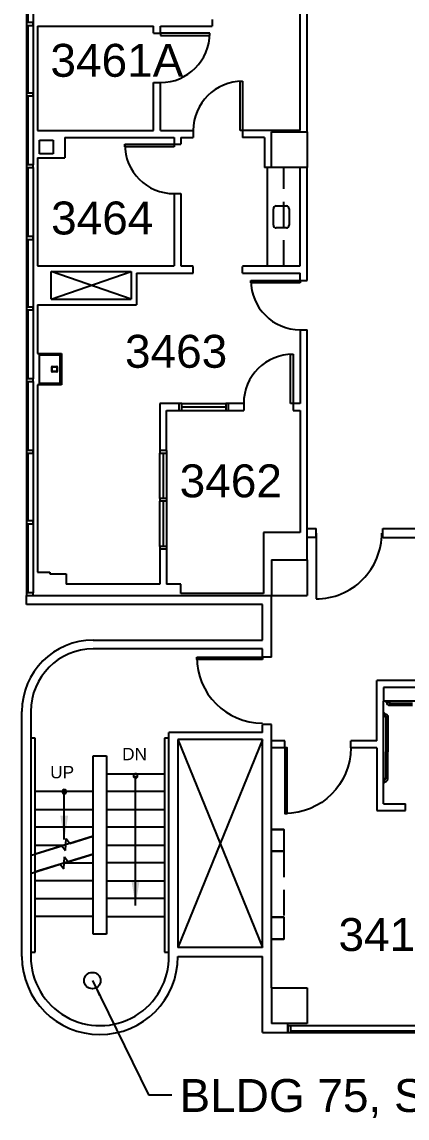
# Model space of a CAD drawing. Extents: x 338 to 7662, y 1527 to 4766.
# Drawn here: x 4464 to 4745, y 1650 to 2449 of the extents above; entities that cross this region are included whole.
import ezdxf

# ---------------------------------------------------------------- set-up
doc = ezdxf.new("R2010")
doc.units = 0
doc.header["$LTSCALE"] = 150
doc.header["$MEASUREMENT"] = 0
doc.linetypes.add('HIDDEN2', pattern=[0.1875, 0.125, -0.0625])
doc.layers.get('0').update_dxf_attribs({"linetype": 'CONTINUOUS'})
for name, color, linetype in [('A-ANNO-TEXT', 4, 'CONTINUOUS'), ('A-ANNO-TEXT-STAIR', 4, 'CONTINUOUS'), ('A-ANNO-TX192', 4, 'CONTINUOUS'), ('A-COLS', 5, 'CONTINUOUS'), ('A-COLS-Exst', 43, 'CONTINUOUS'), ('A-DOOR', 2, 'CONTINUOUS'), ('A-DOOR-NEW', 2, 'CONTINUOUS'), ('A-EQPM-EXST', 43, 'CONTINUOUS'), ('A-FLOR-CASE', 3, 'CONTINUOUS'), ('A-FLOR-CASE-UPPR', 3, 'HIDDEN2'), ('A-FLOR-PFIX', 2, 'CONTINUOUS'), ('A-FLOR-STRS', 2, 'CONTINUOUS'), ('A-GLAZ', 2, 'CONTINUOUS'), ('A-GLAZ-EXST', 43, 'CONTINUOUS'), ('A-GLAZ-SILL', 1, 'CONTINUOUS'), ('A-SHFT', 1, 'CONTINUOUS'), ('A-WALL-FULL', 6, 'CONTINUOUS')]:
    doc.layers.add(name, color=color, linetype=linetype)
doc.styles.add('ARIAL', font='arial.ttf')
doc.styles.get("Standard").update_dxf_attribs({"font": 'simplex'})
doc.dimstyles.new('DIM-96', dxfattribs={"dimscale": 96, "dimtxt": 0.18, "dimasz": 0.18, "dimexe": 0.18, "dimexo": 0.0625, "dimgap": 0.09, "dimtad": 0, "dimtih": 1, "dimtoh": 1, "dimdec": 4, "dimzin": 0, "dimdsep": 46, "dimlunit": 4, "dimtxsty": 'Standard', "dimcen": 0.09, "dimadec": 0, "dimazin": 0, "dimtfac": 1, "dimtdec": 4, "dimtofl": 0, "dimtmove": 2, "dimatfit": 3, "dimfxl": 1, "dimtolj": 1, "dimtzin": 0, "dimarcsym": 0})
doc.dimstyles.new('DIM1-4', dxfattribs={"dimscale": 48, "dimtxt": 0.09375, "dimasz": 0.125, "dimexe": 0.125, "dimexo": 0.09375, "dimgap": 0, "dimtad": 1, "dimdec": 4, "dimzin": 7, "dimdsep": 46, "dimlunit": 4, "dimtxsty": 'Standard', "dimcen": 2.25, "dimdle": 1.5, "dimadec": 0, "dimazin": 0, "dimtfac": 1, "dimtdec": 4, "dimtix": 1, "dimtofl": 0, "dimtmove": 2, "dimatfit": 3, "dimfxl": 1, "dimtolj": 1, "dimtzin": 0, "dimarcsym": 0})

# ---------------------------------------------------------------- blocks, each defined once
blk = doc.blocks.new('*U75')
for p, q in [((0, 0), (0, -5)), ((48, 0), (48, -5))]:
    blk.add_line(p, q)
blk.add_lwpolyline([(0, 0), (0, 48), (1.75, 48), (1.75, 0)], close=True)
blk.add_arc((0, 0), 48, 0, 90)

msp = doc.modelspace()

# ---------------------------------------------------------------- linework, layer by layer
at = {"layer": 'A-ANNO-TEXT', "linetype": 'Continuous'}
for p, q in [((4498.86, 1850.27), (4516, 1855.57)), ((4470.88, 1841.61), (4493.13, 1848.49)), ((4493.13, 1848.49), (4495.78, 1845)), ((4495.78, 1845), (4496.21, 1853.76)), ((4496.21, 1853.76), (4498.86, 1850.27)), ((4494.65, 1831.62), (4495.1, 1840.38)), ((4495.1, 1840.38), (4497.74, 1836.88)), ((4497.74, 1836.88), (4516, 1842.5)), ((4470.88, 1828.62), (4492.01, 1835.12)), ((4492.01, 1835.12), (4494.65, 1831.62))]:
    msp.add_line(p, q, dxfattribs=at)
at = {"layer": 'A-ANNO-TEXT'}
for centre, start, end in [((4546.88, 1899.5), 90, 270), ((4546.88, 1899.5), 270, 90), ((4494.88, 1888), 90, 270), ((4494.88, 1888), 270, 90)]:
    msp.add_arc(centre, 1.5, start, end, dxfattribs=at)
at = {"layer": 'A-COLS'}
for p, q in [((4646, 2369), (4672, 2369)), ((4646, 2343), (4646, 2369)), ((4672, 2343), (4646, 2343)), ((4646, 2057), (4672, 2057)), ((4646, 1745), (4646, 1719)), ((4646, 1745), (4672, 1745)), ((4672, 1745), (4672, 1719)), ((4672, 1745), (4672, 1719)), ((4672, 1719), (4646, 1719))]:
    msp.add_line(p, q, dxfattribs=at)
at = {"layer": 'A-COLS', "linetype": 'Continuous'}
for p, q in [((4672, 2369), (4672, 2343)), ((4646, 2057), (4646, 2031)), ((4672, 2057), (4672, 2031)), ((4646, 2031), (4672, 2031))]:
    msp.add_line(p, q, dxfattribs=at)
at = {"layer": 'A-COLS-Exst'}
for p, q in [((4646, 1745), (4672, 1745)), ((4672, 1745), (4672, 1719))]:
    msp.add_line(p, q, dxfattribs=at)
at = {"layer": 'A-DOOR'}
for p, q in [((4565, 2441), (4565, 2439.25)), ((4601, 2441), (4565, 2441)), ((4565, 2439.25), (4601, 2439.25)), ((4601, 2439.25), (4601, 2441)), ((4623.25, 2370), (4623.25, 2406)), ((4623.25, 2406), (4625, 2406)), ((4625, 2406), (4625, 2370)), ((4625, 2370), (4623.25, 2370)), ((4539, 2358.25), (4539, 2360)), ((4539, 2360), (4575, 2360)), ((4575, 2358.25), (4539, 2358.25)), ((4575, 2360), (4575, 2358.25)), ((4631, 2259), (4631, 2260.75)), ((4631, 2260.75), (4667, 2260.75)), ((4667, 2259), (4631, 2259)), ((4667, 2260.75), (4667, 2259)), ((4660, 2171), (4660, 2207)), ((4660, 2207), (4661.75, 2207)), ((4661.75, 2207), (4661.75, 2171)), ((4661.75, 2171), (4660, 2171)), ((4678.5, 2076.5), (4678.5, 2028.5)), ((4591.5, 1984.25), (4591.5, 1986)), ((4591.5, 1986), (4639.5, 1986)), ((4639.5, 1984.25), (4591.5, 1984.25)), ((4639.5, 1986), (4639.5, 1984.25))]:
    msp.add_line(p, q, dxfattribs=at)
for centre, radius, start, end in [((4565, 2441), 36, 270, 0), ((4625, 2370), 36, 90, 180), ((4575, 2360), 36, 180, 270), ((4667, 2260.75), 36, 180, 270), ((4661.75, 2171), 36, 90, 180), ((4639.5, 1986), 48, 180, 270)]:
    msp.add_arc(centre, radius, start, end, dxfattribs=at)
msp.add_ellipse((4678.5, 2076.5), major_axis=(-33.94, 33.94), ratio=1, start_param=2.356194, end_param=3.926991, dxfattribs=at)
at = {"layer": 'A-EQPM-EXST'}
for p, q in [((4655, 1860.5), (4646, 1860.5)), ((4646, 1860.5), (4655, 1860.5)), ((4646, 1844.5), (4646, 1860.5)), ((4646, 1860.5), (4655, 1860.5)), ((4646, 1844.5), (4646, 1860.5)), ((4646, 1780.5), (4646, 1796.5)), ((4646, 1780.5), (4646, 1796.5)), ((4646, 1780.5), (4646, 1796.5)), ((4646, 1780.5), (4655, 1780.5)), ((4655, 1780.5), (4646, 1780.5)), ((4646, 1780.5), (4655, 1780.5))]:
    msp.add_line(p, q, dxfattribs=at)
at = {"layer": 'A-FLOR-CASE'}
for p, q in [((4643, 2271.25), (4643, 2343)), ((4655, 1844.5), (4646, 1844.5)), ((4646, 1844.5), (4655, 1844.5)), ((4646, 1844.5), (4655, 1844.5)), ((4646, 1796.5), (4655, 1796.5)), ((4655, 1796.5), (4646, 1796.5)), ((4655, 1796.5), (4646, 1796.5)), ((4655, 1796.5), (4646, 1796.5)), ((4646, 1796.5), (4655, 1796.5))]:
    msp.add_line(p, q, dxfattribs=at)
for points in [[(4646, 1860.5), (4655, 1860.5), (4655, 1844.5), (4646, 1844.5)], [(4646, 1860.5), (4655, 1860.5), (4655, 1844.5), (4646, 1844.5)], [(4646, 1796.5), (4655, 1796.5), (4655, 1780.5), (4646, 1780.5)], [(4646, 1796.5), (4655, 1796.5), (4655, 1780.5), (4646, 1780.5)]]:
    msp.add_lwpolyline(points, close=True, dxfattribs=at)
at = {"layer": 'A-FLOR-CASE-UPPR'}
msp.add_line((4655, 2271.25), (4655, 2343), dxfattribs=at)
msp.add_lwpolyline([(4655, 1844.5), (4655, 1796.5)], dxfattribs=at)
at = {"layer": 'A-FLOR-PFIX'}
for p, q in [((4647.42, 2301), (4647.42, 2313)), ((4649.42, 2315), (4656.92, 2315)), ((4658.92, 2313), (4658.92, 2301)), ((4656.92, 2299), (4649.42, 2299))]:
    msp.add_line(p, q, dxfattribs=at)
for points in [[(4729.32, 1954), (4729.32, 1953.5), (4729.57, 1953.25), (4732.07, 1953.25), (4732.32, 1953.5), (4732.32, 1954)], [(4727.82, 1945.5), (4728.32, 1945.5), (4728.57, 1945.25), (4728.57, 1942.75), (4728.32, 1942.5), (4727.82, 1942.5)], [(4727.82, 1894.5), (4728.32, 1894.5), (4728.57, 1894.75), (4728.57, 1897.25), (4728.32, 1897.5), (4727.82, 1897.5)]]:
    msp.add_lwpolyline(points, dxfattribs=at)
for points in [[(4730.07, 1953.25), (4730.07, 1953, 0.414214), (4732.07, 1951), (4748.82, 1951)], [(4731.57, 1953.25), (4731.57, 1953, 0.414214), (4732.07, 1952.5), (4748.82, 1952.5)], [(4728.57, 1944.75), (4728.82, 1944.75, -0.414214), (4730.82, 1942.75), (4730.82, 1917)], [(4728.57, 1943.25), (4728.82, 1943.25, -0.414214), (4729.32, 1942.75), (4729.32, 1917)], [(4728.57, 1896.75), (4728.82, 1896.75, 0.414214), (4729.32, 1897.25), (4729.32, 1917)], [(4728.57, 1895.25), (4728.82, 1895.25, 0.414214), (4730.82, 1897.25), (4730.82, 1917)]]:
    msp.add_lwpolyline(points, format="xyb", dxfattribs=at)
for centre, start, end in [((4649.42, 2313), 90, 180), ((4656.92, 2313), 0, 90), ((4649.42, 2301), 180, 270), ((4656.92, 2301), 270, 0)]:
    msp.add_arc(centre, 2, start, end, dxfattribs=at)
at = {"layer": 'A-FLOR-STRS'}
for p, q in [((4473.75, 1927), (4470.5, 1927)), ((4473.75, 1771), (4473.75, 1927)), ((4568, 1927), (4568, 1771)), ((4571.25, 1927), (4568, 1927)), ((4525.75, 1901), (4568, 1901)), ((4516, 1888), (4473.75, 1888)), ((4568, 1888), (4525.75, 1888)), ((4473.75, 1875), (4516, 1875)), ((4525.75, 1875), (4568, 1875)), ((4516, 1862), (4473.75, 1862)), ((4516, 1855.5), (4473.75, 1842.5)), ((4568, 1862), (4525.75, 1862)), ((4473.75, 1849), (4494.88, 1849)), ((4525.75, 1849), (4568, 1849)), ((4516, 1842.5), (4473.75, 1829.5)), ((4494.88, 1836), (4516, 1836)), ((4568, 1836), (4525.75, 1836)), ((4516, 1823), (4473.75, 1823)), ((4525.75, 1823), (4568, 1823)), ((4473.75, 1810), (4516, 1810)), ((4568, 1810), (4525.75, 1810)), ((4516, 1797), (4473.75, 1797)), ((4525.75, 1797), (4568, 1797)), ((4470.5, 1771), (4473.75, 1771)), ((4568, 1771), (4571.25, 1771))]:
    msp.add_line(p, q, dxfattribs=at)
at = {"layer": 'A-GLAZ'}
for p, q in [((4468.24, 2499), (4468.24, 2448.67)), ((4472.24, 2448.67), (4467.24, 2448.67)), ((4467.24, 2448.67), (4467.24, 2446.67)), ((4467.24, 2446.67), (4472.24, 2446.67)), ((4468.24, 2446.67), (4468.24, 2397.33)), ((4472.24, 2446.67), (4472.24, 2448.67)), ((4472.24, 2397.33), (4467.24, 2397.33)), ((4467.24, 2397.33), (4467.24, 2395.33)), ((4467.24, 2395.33), (4472.24, 2395.33)), ((4468.24, 2395.33), (4468.24, 2345)), ((4472.24, 2395.33), (4472.24, 2397.33)), ((4472.24, 2345), (4467.24, 2345)), ((4467.24, 2345), (4467.24, 2343)), ((4467.24, 2343), (4472.24, 2343)), ((4468.24, 2343), (4468.24, 2292.67)), ((4472.24, 2343), (4472.24, 2345)), ((4472.24, 2292.67), (4467.24, 2292.67)), ((4467.24, 2292.67), (4467.24, 2290.67)), ((4467.24, 2290.67), (4472.24, 2290.67)), ((4468.24, 2290.67), (4468.24, 2241.33)), ((4472.24, 2290.67), (4472.24, 2292.67)), ((4472.24, 2241.33), (4467.24, 2241.33)), ((4467.24, 2241.33), (4467.24, 2239.33)), ((4467.24, 2239.33), (4472.24, 2239.33)), ((4468.24, 2239.33), (4468.24, 2189)), ((4472.24, 2239.33), (4472.24, 2241.33)), ((4472.24, 2189), (4467.24, 2189)), ((4467.24, 2189), (4467.24, 2187)), ((4467.24, 2187), (4472.24, 2187)), ((4468.24, 2187), (4468.24, 2136.67)), ((4472.24, 2187), (4472.24, 2189)), ((4580.75, 2168.5), (4612.75, 2168.5)), ((4472.24, 2136.67), (4467.24, 2136.67)), ((4467.24, 2136.67), (4467.24, 2134.67)), ((4467.24, 2134.67), (4472.24, 2134.67)), ((4468.24, 2134.67), (4468.24, 2085.33)), ((4472.24, 2134.67), (4472.24, 2136.67)), ((4567, 2134.75), (4567, 2101.75)), ((4567, 2099.75), (4567, 2066.75)), ((4472.24, 2085.33), (4467.24, 2085.33)), ((4467.24, 2085.33), (4467.24, 2083.33)), ((4467.24, 2083.33), (4472.24, 2083.33)), ((4468.24, 2083.33), (4468.24, 2033)), ((4472.24, 2083.33), (4472.24, 2085.33)), ((4472.24, 2033), (4467.24, 2033)), ((4467.24, 2033), (4467.24, 2031)), ((4467.24, 2031), (4472.24, 2031)), ((4472.24, 2031), (4472.24, 2033)), ((4657.87, 1717.5), (4659.87, 1717.5)), ((4657.87, 1712.5), (4657.87, 1717.5)), ((4657.87, 1712.5), (4659.87, 1712.5)), ((4659.87, 1717.5), (4659.87, 1712.5)), ((4659.87, 1713.5), (4813.87, 1713.5))]:
    msp.add_line(p, q, dxfattribs=at)
at = {"layer": 'A-GLAZ', "linetype": 'Continuous'}
for p, q in [((4578.75, 2166), (4578.75, 2171)), ((4580.75, 2171), (4578.75, 2171)), ((4578.75, 2166), (4580.75, 2166)), ((4580.75, 2166), (4580.75, 2171)), ((4612.75, 2171), (4612.75, 2166)), ((4614.75, 2171), (4612.75, 2171)), ((4612.75, 2166), (4614.75, 2166)), ((4614.75, 2166), (4614.75, 2171)), ((4569.5, 2136.75), (4564.5, 2136.75)), ((4564.5, 2136.75), (4564.5, 2134.75)), ((4564.5, 2134.75), (4569.5, 2134.75)), ((4569.5, 2136.75), (4569.5, 2134.75)), ((4569.5, 2101.75), (4564.5, 2101.75)), ((4564.5, 2101.75), (4564.5, 2099.75)), ((4569.5, 2099.75), (4564.5, 2099.75)), ((4569.5, 2101.75), (4569.5, 2099.75)), ((4569.5, 2066.75), (4564.5, 2066.75)), ((4564.5, 2066.75), (4564.5, 2064.75)), ((4569.5, 2064.75), (4564.5, 2064.75)), ((4569.5, 2066.75), (4569.5, 2064.75))]:
    msp.add_line(p, q, dxfattribs=at)
at = {"layer": 'A-GLAZ-EXST'}
msp.add_line((4657.87, 1717.5), (4657.87, 1712.5), dxfattribs=at)
at = {"layer": 'A-GLAZ-SILL'}
for p, q in [((4467.24, 2499), (4467.24, 2345)), ((4472.24, 2499), (4472.24, 2345)), ((4467.24, 2343), (4467.24, 2189)), ((4472.24, 2343), (4472.24, 2189)), ((4467.24, 2187), (4467.24, 2033)), ((4472.24, 2187), (4472.24, 2033)), ((4580.75, 2171), (4612.75, 2171)), ((4580.75, 2166), (4612.75, 2166)), ((4564.5, 2101.75), (4564.5, 2134.75)), ((4569.5, 2134.75), (4569.5, 2101.75)), ((4564.5, 2066.75), (4564.5, 2099.75)), ((4569.5, 2099.75), (4569.5, 2066.75)), ((4659.87, 1717.5), (4813.87, 1717.5)), ((4659.87, 1712.5), (4813.87, 1712.5))]:
    msp.add_line(p, q, dxfattribs=at)
at = {"layer": 'A-SHFT'}
for p, q in [((4485.25, 2247), (4543.75, 2267.25)), ((4543.75, 2247), (4485.25, 2267.25)), ((4577.75, 1926), (4639.5, 1774.25)), ((4639.5, 1926), (4577.75, 1774.25))]:
    msp.add_line(p, q, dxfattribs=at)
at = {"layer": 'A-WALL-FULL'}
for p, q in [((4667, 2370), (4667, 2578)), ((4672, 2369), (4672, 2578)), ((4475.25, 2446), (4560, 2446)), ((4475.25, 2446), (4475.25, 2370)), ((4560, 2441), (4560, 2446)), ((4565, 2446), (4602.75, 2446)), ((4565, 2441), (4565, 2446)), ((4602.75, 2451), (4602.75, 2446)), ((4560, 2441), (4565, 2441)), ((4560, 2370), (4560, 2405)), ((4560, 2405), (4565, 2405)), ((4565, 2370), (4565, 2405)), ((4475.25, 2370), (4560, 2370)), ((4565, 2370), (4589, 2370)), ((4589, 2370), (4589, 2365)), ((4667, 2370), (4625, 2370)), ((4625, 2370), (4625, 2365)), ((4476.75, 2353), (4476.75, 2363)), ((4476.75, 2363), (4486.75, 2363)), ((4486.75, 2363), (4486.75, 2353)), ((4495.25, 2365), (4575, 2365)), ((4495.25, 2365), (4495.25, 2350)), ((4575, 2365), (4575, 2360)), ((4575, 2360), (4580, 2360)), ((4580, 2365), (4580, 2360)), ((4580, 2365), (4589, 2365)), ((4641, 2365), (4625, 2365)), ((4641, 2365), (4641, 2343)), ((4475.25, 2350), (4475.25, 2271.25)), ((4475.25, 2350), (4495.25, 2350)), ((4486.75, 2353), (4476.75, 2353)), ((4646, 2343), (4641, 2343)), ((4667, 2271.25), (4667, 2343)), ((4672, 2260.75), (4672, 2343)), ((4575, 2324), (4575, 2271.25)), ((4575, 2324), (4580, 2324)), ((4580, 2324), (4580, 2271.25)), ((4475.25, 2271.25), (4575, 2271.25)), ((4580, 2271.25), (4589, 2271.25)), ((4589, 2266), (4589, 2271)), ((4625, 2271.25), (4667, 2271.25)), ((4625, 2266), (4625, 2271)), ((4485.25, 2247), (4485.25, 2267.25)), ((4485.25, 2267.25), (4543.75, 2267.25)), ((4543.75, 2267.25), (4543.75, 2247)), ((4547.5, 2266), (4547.5, 2243)), ((4547.5, 2266), (4589, 2266)), ((4625, 2266), (4667, 2266)), ((4667, 2260.75), (4667, 2266)), ((4667, 2260.75), (4672, 2260.75)), ((4485.25, 2247), (4543.75, 2247)), ((4475.25, 2243), (4475.25, 2207.38)), ((4475.25, 2243), (4547.5, 2243)), ((4667, 2224.75), (4672, 2224.75)), ((4667, 2224.75), (4667, 2171)), ((4672, 2057), (4672, 2224.75)), ((4475.25, 2207.38), (4492.75, 2207.38)), ((4476.75, 2185.62), (4476.75, 2206.38)), ((4476.75, 2206.38), (4491.75, 2206.38)), ((4491.75, 2206.38), (4491.75, 2185.62)), ((4492.75, 2207.38), (4492.75, 2184.62)), ((4486, 2198), (4489.5, 2198)), ((4485.75, 2194.25), (4485.75, 2197.75)), ((4486, 2194.5), (4486, 2197.5)), ((4489.5, 2194), (4486, 2194)), ((4486.25, 2197.75), (4489.25, 2197.75)), ((4489.25, 2194.25), (4486.25, 2194.25)), ((4489.5, 2197.5), (4489.5, 2194.5)), ((4489.75, 2197.75), (4489.75, 2194.25)), ((4492.75, 2184.62), (4475.25, 2184.62)), ((4475.25, 2184.62), (4475.25, 2048.12)), ((4491.75, 2185.62), (4476.75, 2185.62)), ((4578.75, 2171), (4564.5, 2171)), ((4564.5, 2171), (4564.5, 2136.75)), ((4569.5, 2166), (4578.75, 2166)), ((4569.5, 2136.75), (4569.5, 2166)), ((4625.75, 2171), (4614.75, 2171)), ((4614.75, 2166), (4625.75, 2166)), ((4625.75, 2171), (4625.75, 2166)), ((4667, 2171), (4661.75, 2171)), ((4661.75, 2171), (4661.75, 2166)), ((4661.75, 2166), (4667, 2166)), ((4667, 2166), (4667, 2077)), ((4672, 2079.75), (4678.5, 2079.75)), ((4678.5, 2073.25), (4678.5, 2079.75)), ((4727.25, 2073.25), (4727.25, 2079.75)), ((4727.25, 2079.75), (4759.75, 2079.75)), ((4667, 2077), (4640.13, 2077)), ((4640.13, 2077), (4640.13, 2032.38)), ((4678.5, 2073.25), (4672, 2073.25)), ((4727.25, 2073.25), (5240.25, 2073.25)), ((4564.5, 2064.75), (4564.5, 2039.25)), ((4569.5, 2064.75), (4569.5, 2039.25)), ((4475.25, 2048.12), (4484.25, 2048.12)), ((4484.25, 2048.12), (4484.25, 2046.88)), ((4484.25, 2046.88), (4496.25, 2046.88)), ((4496.25, 2046.88), (4496.25, 2039.25)), ((4564.5, 2039.25), (4496.25, 2039.25)), ((4579.88, 2039.25), (4569.5, 2039.25)), ((4579.88, 2032.38), (4579.88, 2039.25)), ((4467.24, 2031), (4646, 2031)), ((4467.25, 2024.5), (4467.25, 2031)), ((4640.13, 2032.38), (4579.88, 2032.38)), ((4646, 1986), (4646, 2031)), ((4639.5, 2024.5), (4467.25, 2024.5)), ((4639.5, 1998.5), (4639.5, 2024.5)), ((4516, 1998.5), (4639.5, 1998.5)), ((4639.5, 1992), (4516, 1992)), ((4639.5, 1986), (4639.5, 1992)), ((4646, 1986), (4639.5, 1986)), ((4870.55, 1969), (4722.82, 1969)), ((4722.82, 1925), (4722.82, 1969)), ((4795.42, 1964), (4727.82, 1964)), ((4727.82, 1964), (4727.82, 1954)), ((4795.42, 1954), (4727.82, 1954)), ((4727.82, 1879.23), (4727.82, 1954)), ((4464, 1767.75), (4464, 1946.5)), ((4470.5, 1946.5), (4470.5, 1767.75)), ((4646, 1937), (4639.5, 1937)), ((4639.5, 1931), (4639.5, 1937)), ((4646, 1745), (4646, 1937)), ((4571.25, 1768.57), (4571.25, 1931)), ((4639.5, 1931), (4571.25, 1931)), ((4577.75, 1926), (4577.75, 1774.25)), ((4639.5, 1926), (4577.75, 1926)), ((4639.5, 1774.25), (4639.5, 1926)), ((4655.82, 1925), (4646, 1925)), ((4655.82, 1920), (4646, 1920)), ((4722.82, 1925), (4703.82, 1925)), ((4722.82, 1920), (4703.82, 1920)), ((4722.82, 1920), (4722.82, 1874.23)), ((4516, 1914), (4525.75, 1914)), ((4516, 1784), (4516, 1914)), ((4525.75, 1914), (4525.75, 1784)), ((4727.82, 1879.23), (4743.82, 1879.23)), ((4743.82, 1874.23), (4743.82, 1879.23)), ((4722.82, 1874.23), (4743.82, 1874.23)), ((4525.75, 1784), (4516, 1784)), ((4639.5, 1774.25), (4577.75, 1774.25)), ((4577.76, 1767.75), (4639.5, 1767.75)), ((4639.5, 1712.5), (4639.5, 1767.75)), ((4639.5, 1712.5), (4657.87, 1712.5))]:
    msp.add_line(p, q, dxfattribs=at)
msp.add_lwpolyline([(4657.87, 1712.5), (4657.87, 1719)], dxfattribs=at)
for centre, radius, start, end in [((4486, 2197.75), 0.25, 90, 180), ((4489.5, 2197.75), 0.25, 0, 90), ((4486, 2194.25), 0.25, 180, 270), ((4486.25, 2197.5), 0.25, 90, 180), ((4486.25, 2194.5), 0.25, 180, 270), ((4489.25, 2197.5), 0.25, 0, 90), ((4489.25, 2194.5), 0.25, 270, 0), ((4489.5, 2194.25), 0.25, 270, 0), ((4516, 1946.5), 52, 90, 180), ((4516, 1946.5), 45.5, 90, 180), ((4520.88, 1767.75), 56.88, 180, 0), ((4520.88, 1767.75), 50.38, 180, 0.92828)]:
    msp.add_arc(centre, radius, start, end, dxfattribs=at)

# ---------------------------------------------------------------- block references
at = {"layer": 'A-DOOR-NEW', "xscale": -1, "rotation": 180}
msp.add_blockref('*U75', (4655.82, 1920), dxfattribs=at)

# ---------------------------------------------------------------- texts
at = {"layer": 'A-ANNO-TEXT', "char_height": 9, "attachment_point": 8, "style": 'ARIAL'}
for s, insert, width in [('DN', (4546.15, 1910.91), 29.0609), ('UP', (4493.34, 1897.58), 30.516)]:
    msp.add_mtext(s, dxfattribs=dict(at, insert=insert, width=width))
at = {"layer": 'A-ANNO-TEXT-STAIR', "style": 'ARIAL'}
msp.add_text('BLDG 75, SE STAIR', height=24, dxfattribs=at).set_placement((4578.91, 1654.45))
at = {"layer": 'A-ANNO-TX192', "style": 'ARIAL'}
for s, p in [('3461A', (4484.79, 2409.21)), ('3464', (4485.27, 2294.25)), ('3463', (4539.18, 2197.04)), ('3462', (4579.07, 2102.59)), ('3418', (4694.9, 1771.8))]:
    msp.add_text(s, height=24, dxfattribs=at).set_placement(p)

# ---------------------------------------------------------------- leaders
at = {"layer": 'A-ANNO-TEXT'}
for points in [[(4546.88, 1805), (4546.88, 1899.5)], [(4494.88, 1853.14), (4494.88, 1888)]]:
    msp.add_leader(points, dimstyle='DIM-96', override={"dimgap": 0.09, "dimtad": 0}, dxfattribs=at)
at = {"layer": 'A-ANNO-TEXT-STAIR'}
msp.add_leader([(4515.4, 1750.24), (4556.38, 1666.99), (4573.39, 1666.99)], dimstyle='DIM1-4', override={"dimscale": 96, "dimgap": 0, "dimtad": 0, "dimldrblk": 'DotBlank'}, dxfattribs=at)

doc.saveas('drawing.dxf')
